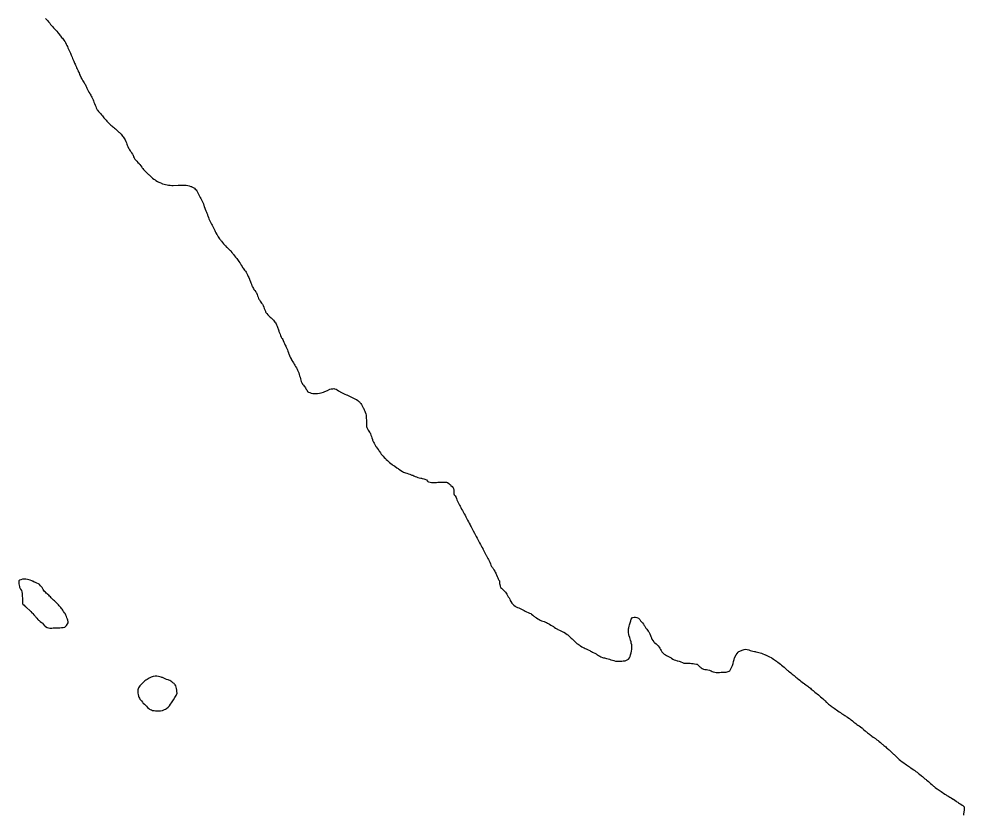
# Model space of a CAD drawing. Header units: inches. Extents: x 654597 to 662585, y 4606423 to 4617894.
# Drawn here: x 655906 to 659015, y 4612656 to 4615275 of the extents above; entities that cross this region are included whole.
import ezdxf

# ---------------------------------------------------------------- set-up
doc = ezdxf.new("R2010")
doc.units = ezdxf.units.IN
doc.header["$MEASUREMENT"] = 0
doc.layers.add('$DDT_AUDIT_GENERATED_(3E)', color=7, linetype='Continuous')
doc.layers.add('$DDT_AUDIT_GENERATED_(3F)', color=7, linetype='Continuous')

msp = doc.modelspace()

# ---------------------------------------------------------------- linework, layer by layer
at = {"layer": '$DDT_AUDIT_GENERATED_(3E)', "elevation": -150}
msp.add_lwpolyline([(655993.4, 4615276.3), (655995.8, 4615273.9), (655998.2, 4615271.5), (656001.1, 4615268.5), (656004, 4615265.4), (656006.1, 4615263.1), (656007.9, 4615260.6), (656010.8, 4615256.6), (656014.1, 4615252.6), (656015.5, 4615251.1), (656016.8, 4615249.7), (656020.7, 4615245.6), (656024.6, 4615241.6), (656025.9, 4615240.3), (656027.1, 4615239), (656030.6, 4615234.6), (656034, 4615230.3), (656035.4, 4615228.6), (656036, 4615227.8), (656037, 4615226.6), (656042.8, 4615219.2), (656044.8, 4615216.7), (656046.9, 4615214), (656049.3, 4615211), (656051.5, 4615208.1), (656054.2, 4615204.7), (656057, 4615200.9), (656058.5, 4615198.9), (656059.7, 4615196.8), (656062, 4615192.1), (656064.2, 4615187.6), (656065.9, 4615184.2), (656067.8, 4615180.1), (656068.9, 4615177.8), (656069.9, 4615175.5), (656072, 4615170.6), (656073.9, 4615166.3), (656075.7, 4615162), (656078.6, 4615155.2), (656079.4, 4615153.5), (656081.5, 4615148.8), (656083.2, 4615144.8), (656085.1, 4615140.3), (656087.1, 4615135.4), (656088.2, 4615132.7), (656089.6, 4615129.7), (656091, 4615126.2), (656092.3, 4615123.2), (656094.4, 4615118.4), (656096.3, 4615113.9), (656097.9, 4615110.2), (656099.8, 4615105.9), (656100.8, 4615103.7), (656101.7, 4615101.7), (656104.1, 4615096.9), (656106.1, 4615092.5), (656108, 4615088.4), (656110.1, 4615083.2), (656110.8, 4615081.7), (656111.6, 4615080.4), (656114.6, 4615075.8), (656117.1, 4615071.5), (656119.1, 4615068.3), (656121.2, 4615064.4), (656122.6, 4615062), (656123.8, 4615059.8), (656126.2, 4615055.2), (656128.3, 4615050.6), (656129.9, 4615046.9), (656131.8, 4615042.5), (656132.7, 4615040.4), (656133.9, 4615038.6), (656136.8, 4615034.1), (656139.5, 4615029.7), (656141.1, 4615026.9), (656142.8, 4615023.8), (656144.6, 4615020.8), (656146, 4615017.8), (656148.1, 4615013.2), (656150.1, 4615008.6), (656151.5, 4615005.2), (656153.2, 4615001.1), (656154.3, 4614998.6), (656155.2, 4614996.3), (656157.3, 4614991.4), (656159.1, 4614987), (656161, 4614982.7), (656163.1, 4614977.7), (656163.9, 4614976), (656165, 4614974.7), (656168.6, 4614970.5), (656172.1, 4614966.4), (656173.7, 4614964.6), (656175.4, 4614962.9), (656178.5, 4614959.3), (656181.1, 4614955.5), (656183.1, 4614952.7), (656185.4, 4614949.9), (656187.9, 4614947.2), (656190.3, 4614944.5), (656193.1, 4614941.6), (656195.9, 4614938.7), (656198.3, 4614936.4), (656200.5, 4614933.9), (656203.3, 4614930.7), (656206.4, 4614927.7), (656208.9, 4614925.6), (656211.6, 4614923.4), (656214.5, 4614920.8), (656217.4, 4614918.4), (656220.6, 4614915.9), (656223.7, 4614913.2), (656225.9, 4614910.8), (656228.3, 4614908.6), (656231.5, 4614905.7), (656234.9, 4614902.8), (656237.1, 4614900.9), (656239.1, 4614899), (656242.4, 4614895.7), (656245.2, 4614892.2), (656247.2, 4614889.5), (656249.3, 4614886.5), (656251.4, 4614883.7), (656253.2, 4614880.9), (656255.7, 4614876.6), (656258.1, 4614871.9), (656259.2, 4614869.5), (656260.2, 4614866.7), (656261.6, 4614862.7), (656262.8, 4614859.5), (656264.8, 4614854.6), (656266.9, 4614850.2), (656268.5, 4614847.2), (656270.6, 4614844.2), (656272.5, 4614841.3), (656274.5, 4614838.7), (656277.2, 4614834.5), (656280, 4614829.8), (656281, 4614828.1), (656281.8, 4614826.1), (656283.5, 4614821.4), (656285.1, 4614817.8), (656288.1, 4614813.9), (656291.3, 4614810), (656292.7, 4614808.4), (656294.2, 4614806.8), (656298, 4614802.9), (656301.8, 4614799), (656303.1, 4614797.5), (656304.2, 4614795.9), (656307.2, 4614791.3), (656310.2, 4614787), (656311.8, 4614784.8), (656313.6, 4614782.6), (656316.6, 4614779.2), (656319.6, 4614776.1), (656321.9, 4614773.9), (656324.2, 4614771.6), (656327.4, 4614768.7), (656330.5, 4614765.7), (656332.8, 4614763.5), (656335, 4614761.5), (656338.3, 4614758.3), (656341.6, 4614755.2), (656343.7, 4614753.2), (656345.8, 4614751.4), (656349.7, 4614748.1), (656354.2, 4614745), (656355.7, 4614744), (656357.2, 4614743.1), (656361.9, 4614740.4), (656366.4, 4614738.2), (656370.3, 4614736.4), (656375, 4614734.2), (656376.9, 4614733.4), (656378.8, 4614732.8), (656384.1, 4614731.2), (656388.6, 4614730.1), (656393.7, 4614729.2), (656398.6, 4614728.4), (656403.6, 4614727.8), (656408.9, 4614727.4), (656413.9, 4614727.4), (656430.3, 4614727.8), (656435.5, 4614727.9), (656441, 4614728), (656446.3, 4614728), (656451.7, 4614727.8), (656456.8, 4614727.6), (656461.9, 4614727), (656466.5, 4614725.8), (656471.7, 4614724.1), (656473.6, 4614723.4), (656475.3, 4614722.6), (656479.9, 4614720.1), (656483.7, 4614717.7), (656486.6, 4614715.3), (656489.1, 4614712.5), (656491.5, 4614709), (656494, 4614705), (656495.2, 4614703), (656496.2, 4614700.9), (656498.4, 4614696.1), (656500.6, 4614691.7), (656502.4, 4614687.9), (656504.7, 4614683.7), (656505.8, 4614681.8), (656506.9, 4614679.9), (656509.2, 4614675), (656511.3, 4614670.6), (656513, 4614666.4), (656514.8, 4614661.3), (656515.5, 4614659.4), (656516.2, 4614657.3), (656517.9, 4614652.6), (656519.3, 4614648.7), (656521, 4614644), (656522.8, 4614639.4), (656524.4, 4614635.7), (656526.1, 4614631.1), (656526.9, 4614628.9), (656527.6, 4614626.9), (656529.4, 4614621.7), (656530.9, 4614617.5), (656532.8, 4614612.9), (656535.1, 4614608.2), (656536.2, 4614606), (656537.5, 4614603.8), (656539.6, 4614599.8), (656541.5, 4614596.3), (656543.8, 4614592), (656547.3, 4614585.4), (656548.3, 4614583.4), (656550.4, 4614579), (656552.2, 4614575.2), (656554.3, 4614570.8), (656556.9, 4614566.1), (656557.9, 4614564.3), (656559, 4614562.4), (656561.4, 4614558), (656563.8, 4614554.4), (656566.3, 4614551.3), (656568.9, 4614548), (656570.7, 4614545.6), (656572.5, 4614543.4), (656575.7, 4614539.4), (656579, 4614535.2), (656580.2, 4614533.8), (656581.4, 4614532.4), (656585.3, 4614528.2), (656589.5, 4614524.3), (656590.8, 4614523.1), (656592.1, 4614521.9), (656596.1, 4614518), (656600.2, 4614514.3), (656601.8, 4614512.9), (656603.1, 4614511.3), (656606.6, 4614507), (656610, 4614502.7), (656611.2, 4614501.1), (656612.4, 4614499.5), (656615.6, 4614495.4), (656618.7, 4614491.5), (656620.6, 4614489.2), (656622.6, 4614486.7), (656625.1, 4614483.6), (656627.5, 4614480.5), (656629.9, 4614476.9), (656632.6, 4614473), (656633.9, 4614471), (656635.1, 4614469), (656637.7, 4614464.3), (656640.5, 4614460.1), (656642.1, 4614457.6), (656643.9, 4614455.1), (656646.3, 4614451.8), (656648.6, 4614448.8), (656651.2, 4614445.3), (656653.9, 4614441.4), (656655.2, 4614439.4), (656656.3, 4614437.3), (656658.5, 4614432.5), (656660.5, 4614428), (656662.2, 4614423.8), (656664.3, 4614418.8), (656665, 4614417.2), (656665.6, 4614415.6), (656667.6, 4614410.5), (656669.2, 4614406.4), (656670.9, 4614401.8), (656672.7, 4614397), (656674.1, 4614394.2), (656675.8, 4614391.4), (656677.7, 4614388.1), (656679.5, 4614385.3), (656682.4, 4614381.1), (656685.6, 4614376.7), (656686.5, 4614375.3), (656687.3, 4614373.7), (656689.5, 4614368.7), (656691.3, 4614364.4), (656693, 4614360), (656694.8, 4614355.1), (656695.9, 4614352.7), (656697.4, 4614350.5), (656699.8, 4614346.8), (656702, 4614343.4), (656704.5, 4614339.9), (656707.2, 4614336), (656708.6, 4614334), (656709.8, 4614331.9), (656711.7, 4614327), (656713.4, 4614322.5), (656715, 4614318.1), (656716.9, 4614313.1), (656717.8, 4614311.2), (656719, 4614309.5), (656722.3, 4614305.5), (656725.4, 4614301.8), (656727.3, 4614299.5), (656729.3, 4614297.2), (656732.5, 4614294.1), (656735.7, 4614291.1), (656737.9, 4614289), (656740, 4614286.9), (656743.2, 4614283.8), (656746, 4614280.5), (656748.2, 4614277.8), (656750.3, 4614274.9), (656752.2, 4614271.9), (656753.5, 4614269), (656755.3, 4614264.2), (656760.9, 4614248.5), (656761.6, 4614246.9), (656763.6, 4614241.9), (656765.2, 4614237.7), (656767.2, 4614233.2), (656769.2, 4614228.4), (656770.5, 4614226.1), (656771.9, 4614223.6), (656774, 4614220), (656775.6, 4614216.5), (656777.5, 4614212), (656779.5, 4614207.2), (656780.7, 4614204.3), (656782.3, 4614201.2), (656784, 4614198), (656785.5, 4614195.1), (656787.6, 4614190.6), (656789.6, 4614185.9), (656791, 4614182), (656792.6, 4614176.8), (656793.1, 4614175), (656793.8, 4614173.3), (656795.9, 4614168.2), (656797.7, 4614164.1), (656800, 4614159.7), (656802.5, 4614154.9), (656803.4, 4614153.3), (656804.3, 4614151.7), (656806.9, 4614147.2), (656809.3, 4614143.2), (656811.4, 4614139.5), (656813.8, 4614135.4), (656815, 4614133.4), (656816.3, 4614131.6), (656819.1, 4614127.1), (656821.5, 4614122.6), (656823.1, 4614119.3), (656824.7, 4614115.1), (656825.7, 4614112.6), (656826.5, 4614110.2), (656828.2, 4614105.1), (656829.5, 4614100.7), (656830.9, 4614096), (656832.4, 4614091.1), (656833.6, 4614087.1), (656835.2, 4614082.3), (656836, 4614080.3), (656836.8, 4614078.5), (656839.5, 4614073.7), (656842.4, 4614069.7), (656844.5, 4614067.2), (656846.4, 4614064.4), (656848.6, 4614061.4), (656850.5, 4614058.5), (656853.1, 4614054.3), (656855.6, 4614049.4), (656856.5, 4614047.8), (656858.4, 4614047.1), (656863.6, 4614045.5), (656868.1, 4614044.3), (656873.1, 4614043.2), (656878.2, 4614042.4), (656883.2, 4614042.3), (656888.8, 4614042.6), (656894.5, 4614043.3), (656900.6, 4614044.6), (656907.7, 4614046.9), (656910.3, 4614047.8), (656913, 4614049), (656920.8, 4614052.8), (656928.6, 4614056.6), (656932.8, 4614058), (656938.4, 4614058.6), (656941.7, 4614059), (656942.5, 4614059), (656944.4, 4614058.3), (656949.5, 4614056.6), (656953.2, 4614054.7), (656957.4, 4614052), (656961.8, 4614049), (656963.2, 4614048), (656964.9, 4614047.2), (656974.2, 4614042.9), (656978.4, 4614040.9), (656983.4, 4614038.5), (656985, 4614037.8), (656986.6, 4614037), (656991.5, 4614034.7), (656995.6, 4614032.8), (657000, 4614030.8), (657004.9, 4614028.5), (657006.8, 4614027.6), (657008.8, 4614026.6), (657013.3, 4614024.5), (657016.9, 4614022.6), (657020.5, 4614019.9), (657024.1, 4614016.9), (657026, 4614015.1), (657027.8, 4614013), (657030.7, 4614009.5), (657033.2, 4614006), (657035.3, 4614002.4), (657037.6, 4613998.1), (657038.6, 4613996.1), (657039.6, 4613994.3), (657042, 4613989.5), (657044, 4613985.1), (657045.6, 4613980.9), (657047.2, 4613975.6), (657047.9, 4613971.7), (657048.6, 4613965.8), (657048.8, 4613963.8), (657048.8, 4613961.7), (657049, 4613955.5), (657049.1, 4613951.3), (657049.2, 4613945.1), (657049.3, 4613940.8), (657049.4, 4613934.7), (657050.2, 4613931), (657052.7, 4613926.2), (657055.2, 4613922), (657057.2, 4613919), (657059.3, 4613915.9), (657061.1, 4613913.1), (657062.5, 4613910.3), (657064.3, 4613905.6), (657065.9, 4613900.9), (657067.3, 4613896.6), (657068.8, 4613891.4), (657069.5, 4613889.3), (657070.6, 4613887.3), (657072.8, 4613882.9), (657074.7, 4613879.2), (657077, 4613874.9), (657079.6, 4613870.1), (657080.5, 4613868.6), (657081.6, 4613867.2), (657084.9, 4613862.9), (657087.8, 4613858.8), (657089.6, 4613856.2), (657091.5, 4613853.4), (657093.4, 4613850.3), (657095.2, 4613847.4), (657098, 4613843.4), (657101.4, 4613839.6), (657102.8, 4613838), (657104.3, 4613836.5), (657108.1, 4613832.6), (657111.9, 4613828.7), (657113.3, 4613827.3), (657114.6, 4613825.8), (657118.4, 4613821.8), (657122.5, 4613818.1), (657124, 4613816.8), (657125.7, 4613815.4), (657129.7, 4613812.3), (657133.6, 4613809.4), (657136.3, 4613807.5), (657139.3, 4613805.6), (657142.3, 4613803.5), (657149, 4613798.7), (657153.2, 4613795.7), (657154.8, 4613794.6), (657156.4, 4613793.4), (657160.9, 4613790.3), (657165.4, 4613787.5), (657168.2, 4613786.1), (657171.5, 4613784.5), (657174.7, 4613783.1), (657177.6, 4613782), (657182.5, 4613780.2), (657187.2, 4613778.6), (657191.6, 4613777.2), (657196.7, 4613775.4), (657199, 4613774.6), (657201.4, 4613773.6), (657205.6, 4613771.7), (657209.2, 4613770.1), (657213.9, 4613768.5), (657218.7, 4613766.9), (657223, 4613765.7), (657228.4, 4613764.2), (657230.6, 4613763.7), (657233, 4613763.2), (657237.9, 4613762), (657241.6, 4613760.7), (657246.5, 4613758.2), (657250.5, 4613754.3), (657251.5, 4613753.1), (657251.7, 4613753.1), (657253.8, 4613752.5), (657258.8, 4613751.1), (657263.2, 4613750.3), (657268.9, 4613750.2), (657273.7, 4613750.3), (657279.7, 4613750.5), (657284.5, 4613750.6), (657290.5, 4613750.7), (657312.1, 4613751.2), (657315.9, 4613750.4), (657320, 4613746.9), (657323.9, 4613743.1), (657325.3, 4613741.8), (657326.8, 4613740.4), (657330.8, 4613736.6), (657334.9, 4613732.6), (657336.1, 4613729.7), (657336.5, 4613724.3), (657336.7, 4613721.7), (657336.7, 4613719.2), (657336.9, 4613713), (657338, 4613709.8), (657341.5, 4613705.6), (657344, 4613700.9), (657345.5, 4613697.6), (657347, 4613693.4), (657348, 4613690.8), (657348.8, 4613688.5), (657351.3, 4613683.7), (657353.6, 4613679.4), (657355.5, 4613675.9), (657357.5, 4613672), (657358.8, 4613669.7), (657359.9, 4613667.5), (657362.4, 4613662.8), (657364.8, 4613658.4), (657366.5, 4613655.3), (657368.4, 4613651.7), (657369.8, 4613649), (657371.1, 4613646.6), (657373.5, 4613642), (657375.9, 4613637.5), (657377.5, 4613634.6), (657380.8, 4613628.3), (657382.2, 4613625.6), (657384.6, 4613621.1), (657387.1, 4613616.5), (657390, 4613611.1), (657391.8, 4613607.7), (657393.4, 4613604.7), (657395.8, 4613600.2), (657398.2, 4613595.6), (657399.4, 4613593.3), (657400.8, 4613590.8), (657404.5, 4613583.7), (657406.9, 4613579.3), (657409.4, 4613574.6), (657410.4, 4613572.6), (657413.8, 4613566.4), (657415.7, 4613562.8), (657418, 4613558.5), (657420.5, 4613553.7), (657421.4, 4613552), (657424.8, 4613545.7), (657426.8, 4613541.8), (657429.1, 4613537.6), (657431.7, 4613532.7), (657432.4, 4613531.3), (657433.2, 4613529.9), (657435.8, 4613525.1), (657438, 4613520.9), (657440.1, 4613516.9), (657442.5, 4613512.3), (657443.4, 4613510.7), (657444.3, 4613509), (657446.9, 4613504.2), (657449.1, 4613499.9), (657451.1, 4613496.2), (657454.4, 4613490), (657455.2, 4613487.8), (657456.9, 4613482.6), (657458.7, 4613478.4), (657460.7, 4613474.2), (657463.7, 4613470.3), (657465, 4613468.7), (657465.9, 4613467), (657468.6, 4613462.2), (657471.1, 4613457.9), (657472.9, 4613454.8), (657474.9, 4613451.3), (657476.4, 4613448.6), (657477.4, 4613445.9), (657478.9, 4613440.7), (657480.9, 4613436.5), (657482.7, 4613432.7), (657485.2, 4613429), (657486.6, 4613427), (657487, 4613424.3), (657487.2, 4613418.3), (657487.7, 4613414.1), (657488.8, 4613408.6), (657490.6, 4613404.8), (657493.4, 4613401.9), (657496.3, 4613399.1), (657498.9, 4613396.6), (657501.5, 4613394.2), (657504.3, 4613391.5), (657507, 4613388.8), (657509, 4613386), (657510.5, 4613383.2), (657513.1, 4613378.8), (657515.8, 4613374.2), (657517, 4613372.3), (657518.2, 4613370.2), (657520.4, 4613366), (657522.3, 4613362.4), (657524.6, 4613358.1), (657527.2, 4613353.3), (657528.1, 4613351.7), (657529.4, 4613350.5), (657533.8, 4613346.9), (657538.2, 4613343.4), (657539.8, 4613342.2), (657541.8, 4613341.1), (657546.2, 4613339), (657550, 4613337.2), (657554.5, 4613335.1), (657559.3, 4613332.9), (657561.5, 4613331.8), (657568, 4613328.8), (657571.5, 4613327.2), (657576, 4613325), (657580.8, 4613322.8), (657583.3, 4613321.6), (657586.1, 4613320.3), (657589.8, 4613318.6), (657592.7, 4613316.9), (657596.4, 4613313.7), (657600.1, 4613310.5), (657601.9, 4613308.9), (657603.8, 4613307.5), (657608.1, 4613304.3), (657612.7, 4613301.4), (657614.7, 4613300.2), (657617, 4613299), (657621.1, 4613297), (657624.8, 4613295.5), (657629.4, 4613293.8), (657634.3, 4613292.3), (657637.9, 4613290.9), (657641.8, 4613289), (657644.3, 4613287.7), (657646.5, 4613286.5), (657651.1, 4613283.7), (657655.6, 4613281), (657658, 4613279.6), (657660.6, 4613278), (657664, 4613275.8), (657667.2, 4613273.8), (657671.3, 4613271.3), (657675.8, 4613268.4), (657677.4, 4613267.5), (657679, 4613266.7), (657684, 4613264.4), (657688.3, 4613262.3), (657692.6, 4613260.3), (657697.5, 4613257.9), (657699, 4613257.2), (657700.4, 4613256.4), (657705.1, 4613253.3), (657709.2, 4613250.3), (657711.6, 4613248.4), (657713.9, 4613246.4), (657717, 4613243.5), (657720.2, 4613240.6), (657722.9, 4613238.5), (657725.5, 4613236.1), (657728.3, 4613233.5), (657730.9, 4613230.7), (657733.5, 4613228.1), (657735.9, 4613225.5), (657738.6, 4613222.7), (657741.6, 4613220.3), (657745.3, 4613218), (657749.3, 4613215.5), (657751.3, 4613214.1), (657753.2, 4613212.9), (657757.7, 4613210), (657762.2, 4613207.1), (657765.1, 4613205.8), (657768.5, 4613204.5), (657771.6, 4613203), (657774.3, 4613201.7), (657778.9, 4613199.3), (657783.5, 4613197), (657786.2, 4613195.4), (657789.2, 4613193.8), (657792.4, 4613192), (657795.4, 4613190.5), (657799.9, 4613188.2), (657804.6, 4613185.9), (657807.1, 4613184.6), (657809.5, 4613183), (657812.9, 4613180.6), (657816.4, 4613178.7), (657820.7, 4613176.6), (657825.7, 4613174.6), (657828.4, 4613173.7), (657831.7, 4613172.8), (657835.6, 4613171.7), (657838.7, 4613170.9), (657844, 4613169.6), (657848.5, 4613168.4), (657853.3, 4613167), (657858.2, 4613165.3), (657862.4, 4613164.2), (657867.9, 4613162.8), (657871.7, 4613162.4), (657878.1, 4613162.5), (657882.5, 4613162.6), (657888.9, 4613162.8), (657893.3, 4613162.9), (657900, 4613163.4), (657905, 4613165.2), (657911, 4613168.8), (657914.5, 4613172.8), (657916.2, 4613177.2), (657918.1, 4613183.6), (657919.9, 4613190.2), (657921.1, 4613195.3), (657921.9, 4613201.9), (657922.1, 4613206.2), (657922, 4613212.3), (657921.6, 4613216.4), (657920.4, 4613221.9), (657919.4, 4613226.2), (657918.2, 4613231.2), (657916.9, 4613235.9), (657915.4, 4613240.4), (657913.5, 4613245.4), (657912.7, 4613247.8), (657912.1, 4613251.1), (657911.3, 4613255.3), (657911.1, 4613259), (657911.4, 4613265.3), (657911.7, 4613268.4), (657912.3, 4613272.2), (657913.4, 4613277.3), (657914.6, 4613281.6), (657918.8, 4613295), (657920.4, 4613300.3), (657923.8, 4613306.1), (657929.7, 4613307.5), (657934.1, 4613307.2), (657939, 4613305.5), (657943.5, 4613303.9), (657946.2, 4613301.6), (657948.2, 4613299), (657951.1, 4613295.4), (657954.2, 4613291.6), (657955.6, 4613289.8), (657956.9, 4613287.9), (657960, 4613283.5), (657963.1, 4613279.1), (657964.5, 4613277.1), (657965.9, 4613275.2), (657968.6, 4613271.4), (657971.1, 4613267.8), (657973.3, 4613264.6), (657975.8, 4613261.1), (657977.5, 4613258.8), (657978.9, 4613256.4), (657981.2, 4613251.8), (657983.3, 4613247.2), (657984.8, 4613243.5), (657986.4, 4613239), (657987.2, 4613236.8), (657988.2, 4613234.9), (657991.1, 4613230.2), (657994.2, 4613226.1), (657996, 4613224.1), (657997.9, 4613222.2), (658001.6, 4613218.8), (658005.9, 4613215.6), (658007.5, 4613214.3), (658008.7, 4613212.6), (658011.7, 4613208.5), (658014.2, 4613204.7), (658016.2, 4613201.1), (658018.3, 4613196.9), (658019.4, 4613194.8), (658020.8, 4613193.1), (658024.6, 4613189.2), (658028.6, 4613185.3), (658030.2, 4613184), (658032.3, 4613182.9), (658036.5, 4613180.6), (658040.2, 4613178.6), (658044.6, 4613176.5), (658049.5, 4613174.2), (658051.4, 4613173.3), (658053, 4613172.1), (658056.9, 4613169), (658061.1, 4613166.9), (658065.3, 4613165.2), (658070.7, 4613163.9), (658073.8, 4613163.3), (658077.3, 4613162.3), (658080.9, 4613161.2), (658083.7, 4613160.1), (658088.7, 4613158), (658093.2, 4613155.8), (658097.6, 4613155.2), (658103.3, 4613155.3), (658108.3, 4613155.3), (658113.8, 4613155.3), (658118.6, 4613154.8), (658124.2, 4613154.2), (658128.7, 4613153.6), (658134.4, 4613152.9), (658136.8, 4613152.4), (658138.6, 4613151), (658142.4, 4613147.5), (658146, 4613144.1), (658147.9, 4613142.3), (658149.9, 4613140.7), (658153.7, 4613138.1), (658157.5, 4613136.3), (658162.2, 4613135.2), (658167.4, 4613134.5), (658172, 4613133.6), (658177.3, 4613132.6), (658180.1, 4613131.7), (658182.9, 4613130.3), (658186.4, 4613128.4), (658189.9, 4613127.3), (658194.8, 4613126), (658200, 4613125.4), (658205.3, 4613125.4), (658210.6, 4613125.5), (658216.1, 4613125.6), (658221.4, 4613125.7), (658226.9, 4613125.9), (658232.7, 4613126.5), (658239.3, 4613128.3), (658242.5, 4613129.4), (658244.2, 4613131), (658246.5, 4613134.8), (658250, 4613141.3), (658252.8, 4613147.9), (658254.1, 4613151.4), (658255, 4613154.6), (658256.8, 4613161.4), (658258.2, 4613167.3), (658259.9, 4613173.8), (658264.9, 4613183.3), (658272.1, 4613191.8), (658274.5, 4613194.2), (658277, 4613195.4), (658284.6, 4613198.9), (658291.5, 4613200.9), (658296.3, 4613201.5), (658301.7, 4613200.4), (658306.4, 4613199.4), (658311, 4613197.9), (658316.2, 4613196.4), (658320.1, 4613195.4), (658325.3, 4613194.2), (658327.4, 4613193.7), (658329.5, 4613193.3), (658335.1, 4613192.1), (658339.3, 4613191.3), (658344.3, 4613189.6), (658348.9, 4613188.1), (658353.3, 4613186.4), (658358.4, 4613184.4), (658360.2, 4613183.6), (658361.9, 4613182.8), (658366.6, 4613180.5), (658370.6, 4613178.6), (658375, 4613176.5), (658379.9, 4613174.2), (658381.7, 4613173.3), (658383.3, 4613172.1), (658387.6, 4613169.2), (658391.5, 4613166.6), (658394.4, 4613164.6), (658397.6, 4613162.3), (658400.3, 4613160.4), (658402.8, 4613158.5), (658406.6, 4613155.5), (658410.5, 4613152.3), (658412.2, 4613150.9), (658413.9, 4613149.5), (658418.2, 4613146), (658422.6, 4613142.3), (658423.9, 4613141.3), (658425, 4613140.2), (658429.3, 4613136.3), (658433.5, 4613132.6), (658435.2, 4613131.3), (658436.8, 4613129.9), (658440.8, 4613126.8), (658444.7, 4613123.9), (658447.1, 4613122), (658449.6, 4613119.9), (658452.7, 4613117.3), (658455.7, 4613114.8), (658458.8, 4613112.3), (658461.9, 4613109.7), (658464.4, 4613107.7), (658466.8, 4613105.8), (658470.6, 4613102.8), (658474.4, 4613099.6), (658476.2, 4613098.2), (658477.9, 4613096.9), (658482.4, 4613093.6), (658486.8, 4613090.4), (658488.6, 4613089.1), (658490.4, 4613087.8), (658494.4, 4613084.9), (658498.1, 4613082.1), (658500.7, 4613080), (658503.4, 4613077.8), (658506.3, 4613075.4), (658509.2, 4613073.1), (658512.4, 4613070.4), (658515.7, 4613067.6), (658518, 4613065.8), (658520.2, 4613064), (658524.1, 4613060.8), (658528, 4613057.5), (658529.6, 4613056.1), (658531.2, 4613054.8), (658535.5, 4613051.2), (658539.9, 4613047.5), (658541.2, 4613046.5), (658542.6, 4613045.3), (658546.8, 4613041.7), (658550.9, 4613038), (658552.5, 4613036.5), (658554.2, 4613035), (658558, 4613031.4), (658561.7, 4613027.9), (658563.5, 4613026.2), (658565.3, 4613024.6), (658569, 4613021.4), (658572.6, 4613018.3), (658575, 4613016.4), (658577.6, 4613014.4), (658580.8, 4613012.2), (658583.8, 4613010), (658587.5, 4613007.4), (658591.5, 4613004.6), (658593.4, 4613003.3), (658595.2, 4613002), (658599.7, 4612998.8), (658604.1, 4612995.7), (658606, 4612994.4), (658607.9, 4612993), (658611.9, 4612990.3), (658615.6, 4612987.8), (658619.1, 4612985.8), (658623.1, 4612983.4), (658625.2, 4612982.1), (658627.2, 4612980.8), (658631.7, 4612977.8), (658636.1, 4612974.7), (658638, 4612973.4), (658639.9, 4612971.9), (658643.8, 4612968.9), (658647.3, 4612966), (658649.8, 4612963.9), (658652.3, 4612961.7), (658655.4, 4612959.3), (658658.4, 4612956.9), (658661.9, 4612954.5), (658665.9, 4612951.8), (658667.9, 4612950.4), (658669.8, 4612949.1), (658674.2, 4612945.9), (658678.6, 4612942.6), (658680.2, 4612941.4), (658681.6, 4612940), (658685.6, 4612936.4), (658689.6, 4612933.1), (658691.6, 4612931.4), (658693.7, 4612929.8), (658697.2, 4612927), (658700.7, 4612924.3), (658703.5, 4612922.1), (658706.4, 4612919.7), (658709.1, 4612917.5), (658711.8, 4612915.5), (658715.7, 4612912.7), (658720, 4612909.8), (658721.6, 4612908.6), (658723.2, 4612907.5), (658727.7, 4612904.1), (658731.9, 4612900.9), (658733, 4612900), (658733.8, 4612899.4), (658735.5, 4612898), (658739.4, 4612894.8), (658743.1, 4612891.7), (658745.4, 4612889.8), (658747.8, 4612887.8), (658751, 4612885.1), (658754.1, 4612882.5), (658757, 4612880.1), (658760, 4612877.6), (658762.6, 4612875.4), (658765.1, 4612873.2), (658768.3, 4612870.3), (658771.5, 4612867.3), (658773.7, 4612865.1), (658775.9, 4612863), (658779.1, 4612859.9), (658782.4, 4612856.8), (658784.5, 4612854.8), (658786.6, 4612852.9), (658790.1, 4612849.7), (658793.6, 4612846.4), (658795.5, 4612844.5), (658797.4, 4612842.8), (658801.2, 4612839.4), (658805.2, 4612836), (658806.8, 4612834.7), (658808.4, 4612833.5), (658812.9, 4612830.2), (658817.3, 4612826.9), (658819.1, 4612825.6), (658821, 4612824.2), (658824.9, 4612821.3), (658828.6, 4612818.7), (658831.6, 4612816.6), (658834.9, 4612814.4), (658837.5, 4612812.6), (658840.1, 4612811), (658844.4, 4612808.3), (658849.1, 4612805.4), (658850.8, 4612804.3), (658852.6, 4612803), (658856.6, 4612799.9), (658860.4, 4612796.9), (658862.8, 4612794.9), (658865.2, 4612792.9), (658868.4, 4612790.3), (658874.4, 4612785.3), (658877.5, 4612782.7), (658880, 4612780.7), (658882.4, 4612778.6), (658886, 4612775.7), (658889.8, 4612772.6), (658891.7, 4612771), (658893.5, 4612769.5), (658897.7, 4612766), (658902, 4612762.4), (658903.3, 4612761.3), (658904.5, 4612760.3), (658908.8, 4612756.4), (658913.1, 4612752.6), (658914.6, 4612751.4), (658916.1, 4612750.2), (658920.2, 4612746.8), (658924.2, 4612743.6), (658926.6, 4612741.9), (658929.1, 4612740.2), (658932.5, 4612737.9), (658935.6, 4612735.7), (658939.5, 4612733.3), (658943.7, 4612730.5), (658945.4, 4612729.3), (658947.1, 4612728.2), (658951.7, 4612725.2), (658956.1, 4612722.2), (658958.3, 4612720.6), (658960.8, 4612719), (658964.3, 4612716.8), (658967.6, 4612714.8), (658972, 4612712.5), (658976.7, 4612709.6), (658978.1, 4612708.8), (658979.5, 4612708), (658984.2, 4612705), (658988.3, 4612702), (658990.9, 4612700.1), (658993.7, 4612698.2), (658996.8, 4612696.1), (658999.8, 4612694.3), (659004.1, 4612691.8), (659008.8, 4612689.1), (659010.5, 4612688.1), (659012, 4612686.8), (659014.8, 4612682.9), (659014.8, 4612677.3), (659014.7, 4612671.9), (659013.5, 4612666.2), (659013.4, 4612659.4), (659013.1, 4612656)], dxfattribs=at)
at = {"layer": '$DDT_AUDIT_GENERATED_(3F)', "elevation": -140}
for points in [[(656068.3, 4613288.8), (656068.3, 4613288.9), (656067.9, 4613291.5), (656067.1, 4613296.7), (656066.2, 4613300.3), (656064.3, 4613305.3), (656062.6, 4613309.7), (656060.4, 4613313.8), (656058.1, 4613318.6), (656057.3, 4613320.2), (656056.3, 4613321.6), (656053.2, 4613326), (656050.6, 4613330.4), (656048.8, 4613333.2), (656046.7, 4613336), (656044.1, 4613338.7), (656041.7, 4613341.5), (656039, 4613344.6), (656036.4, 4613348.1), (656034.4, 4613350.2), (656032.4, 4613352.3), (656028.9, 4613355.3), (656025.7, 4613358.3), (656023.1, 4613360.4), (656020.6, 4613362.7), (656017.7, 4613365.5), (656014.9, 4613368.5), (656012.6, 4613370.9), (656010.6, 4613373.4), (656007.5, 4613376.4), (656004.4, 4613379.3), (656001.7, 4613381.4), (655999.1, 4613383.7), (655996.2, 4613386.3), (655993.5, 4613389), (655990.9, 4613391.6), (655988.8, 4613394.4), (655986.1, 4613398.1), (655983.5, 4613402.7), (655982.5, 4613404.4), (655981.3, 4613405.8), (655977.6, 4613410), (655974.2, 4613414.4), (655972.8, 4613415.8), (655970.9, 4613416.7), (655965.8, 4613418.8), (655961.5, 4613421), (655957.1, 4613422.6), (655952.2, 4613425), (655950.7, 4613425.7), (655948.9, 4613426.4), (655943.7, 4613428.2), (655939.6, 4613429.8), (655934.7, 4613430.9), (655929.7, 4613432), (655924.9, 4613432.4), (655918.7, 4613432), (655912.4, 4613429.9), (655908.5, 4613428.6), (655906.6, 4613426.4), (655906.7, 4613423.2), (655906.4, 4613416.9), (655906.8, 4613412.5), (655908, 4613407.8), (655908.7, 4613405.4), (655909.5, 4613403.5), (655912, 4613398.6), (655914.7, 4613394.4), (655915.9, 4613390.3), (655916.9, 4613384.9), (655917.2, 4613380.6), (655917.4, 4613374.7), (655917.8, 4613370.4), (655918, 4613364.4), (655918.2, 4613360.1), (655918.4, 4613354), (655918.6, 4613351.6), (655919.8, 4613350.1), (655923.5, 4613346.2), (655927.3, 4613342.3), (655928.9, 4613340.8), (655945.2, 4613325.3), (655949.4, 4613321.4), (655950.6, 4613320.2), (655951.9, 4613318.9), (655955.7, 4613314.8), (655959.5, 4613310.7), (655960.9, 4613309.2), (655962.1, 4613307.5), (655965.1, 4613303.2), (655968.5, 4613299.7), (655970.5, 4613297.6), (655972.7, 4613295.8), (655976.6, 4613292.7), (655981.1, 4613289.5), (655982.6, 4613288.5), (655983.6, 4613287), (655986.8, 4613282.5), (655990.6, 4613278.8), (655992.4, 4613277.2), (655994.4, 4613276), (655999, 4613273.4), (656003.9, 4613271.6), (656008.5, 4613271.3), (656014.2, 4613271.4), (656019.3, 4613271.5), (656025, 4613271.6), (656030.1, 4613271.7), (656035.8, 4613271.9), (656041, 4613272.2), (656046.8, 4613272.5), (656052.4, 4613273.1), (656057.6, 4613274.4), (656063, 4613279.3), (656068.2, 4613288.1)], [(656427.2, 4613056.8), (656426.1, 4613062.9), (656425.8, 4613067.4), (656424.9, 4613072.3), (656423.9, 4613077.3), (656422.4, 4613081.1), (656420.2, 4613085), (656418.5, 4613087.1), (656416.5, 4613088.8), (656412.8, 4613091.5), (656409.3, 4613094), (656406.2, 4613096.3), (656402.6, 4613098.6), (656400, 4613100), (656397.4, 4613101), (656392.3, 4613102.5), (656387.9, 4613104.2), (656383.4, 4613105.9), (656378.5, 4613108.3), (656376.6, 4613109.1), (656374.3, 4613109.8), (656369.5, 4613111.1), (656365.6, 4613112), (656360.3, 4613113), (656354.9, 4613113.2), (656348.4, 4613111.6), (656344.9, 4613110.5), (656341.1, 4613109.2), (656334.5, 4613106.3), (656327.9, 4613102.5), (656324.2, 4613100.3), (656320.9, 4613097.5), (656314.7, 4613091.7), (656310, 4613087), (656304.1, 4613080.9), (656301.5, 4613077.8), (656300.1, 4613074.6), (656298, 4613068), (656297.5, 4613062.1), (656297.7, 4613057), (656298.6, 4613052.2), (656300, 4613047.1), (656301.1, 4613044.1), (656302.7, 4613040.9), (656304.3, 4613037.8), (656305.9, 4613035.2), (656309.2, 4613031.3), (656312.6, 4613027.4), (656314, 4613025.8), (656315.4, 4613024.4), (656319.3, 4613020.6), (656324.8, 4613015.4), (656326.3, 4613013.8), (656329.8, 4613009.7), (656333.8, 4613006.1), (656335.6, 4613004.8), (656337.9, 4613003.6), (656342, 4613001.7), (656345.9, 4613000.5), (656351, 4612999.6), (656356.1, 4612999.3), (656361.4, 4612999.1), (656366.8, 4612999.1), (656372.2, 4612999.2), (656378.2, 4613000.3), (656385.2, 4613003.2), (656388.1, 4613004.8), (656391.3, 4613007), (656397.3, 4613011.5), (656401.5, 4613015.6), (656405.5, 4613021.1), (656408, 4613024.8), (656410.2, 4613028.2), (656414.8, 4613035.4), (656419.3, 4613042.4), (656421.7, 4613046.4), (656423.6, 4613049.9)]]:
    msp.add_lwpolyline(points, close=True, dxfattribs=at)

doc.saveas('drawing.dxf')
